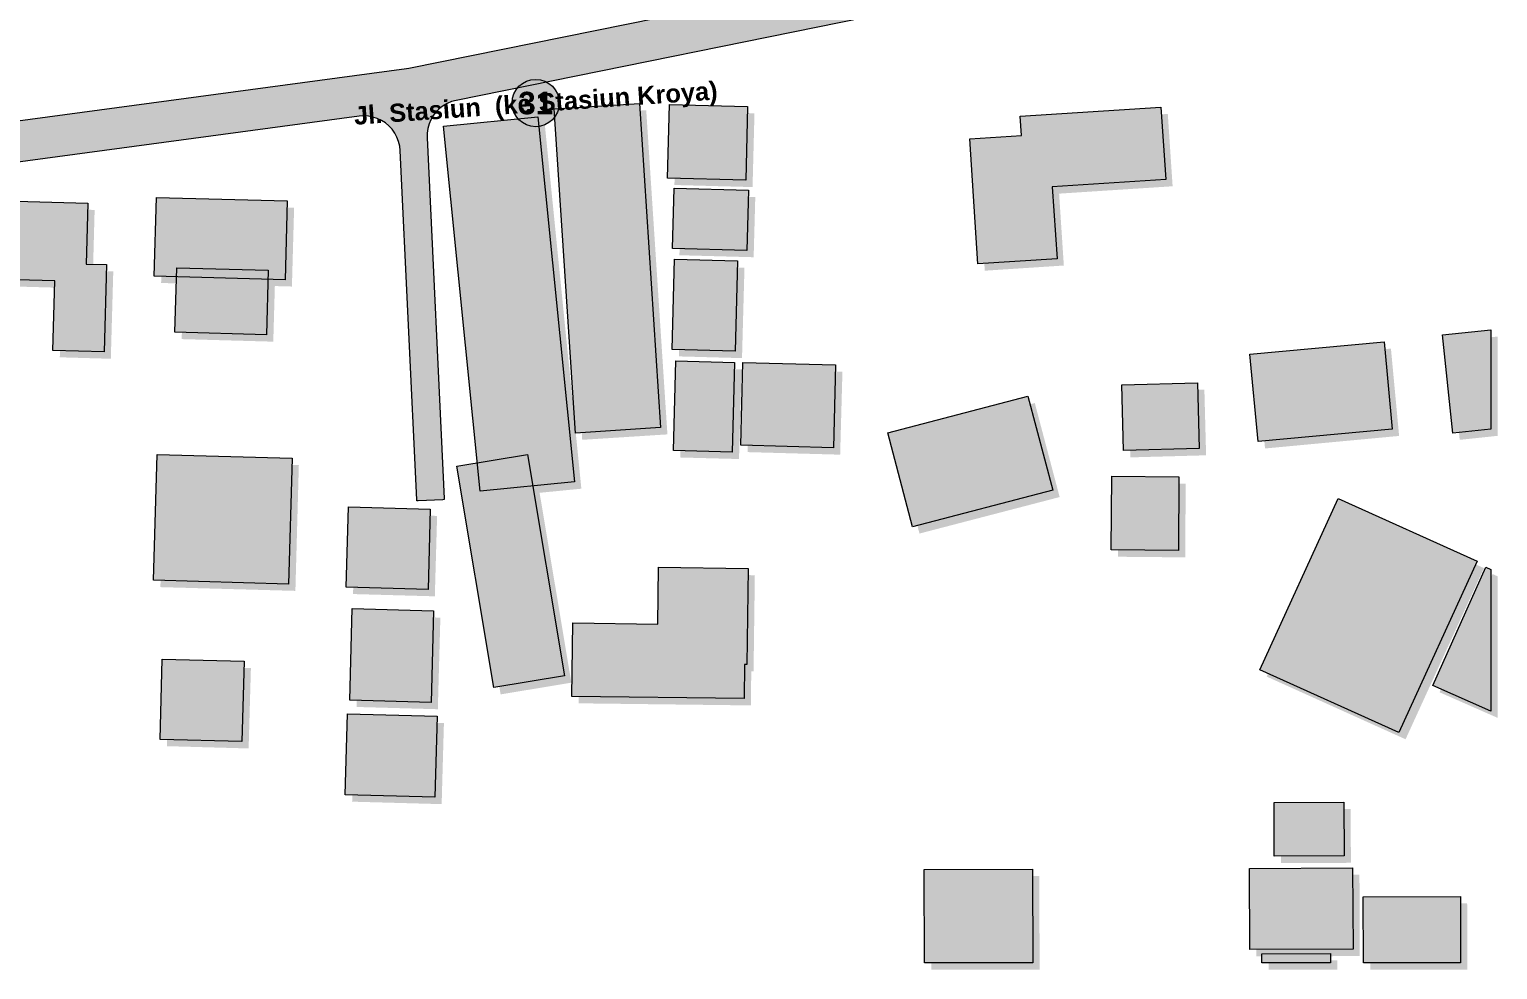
# Model space of a CAD drawing. Header units: metres. Extents: x 305909 to 307171, y 9156037 to 9156671.
# Drawn here: x 306979.3 to 307140.8, y 9156039.2 to 9156142.6 of the extents above; entities that cross this region are included whole.
import ezdxf
from ezdxf.enums import TextEntityAlignment as Align

# ---------------------------------------------------------------- set-up
doc = ezdxf.new("R2010")
doc.units = ezdxf.units.M
for name, color, linetype, lineweight, true_color in [('A-ALUR_STASIUN', 7, 'Continuous', 50, 0x148c3c), ('B-BAYANGAN', 7, 'Continuous', 0, 0x76786c), ('J-PERKERASAN_JALAN', 7, 'Continuous', 9, 0x989896), ('K-BANGUNAN_LUAR_TAPAK', 7, 'Continuous', 9, 0xdedede), ('T-LABEL_JALAN', 7, 'Continuous', 0, 0x282828), ('T-NOMOR_ELEMEN', 7, 'Continuous', 18, 0x141414)]:
    doc.layers.add(name, color=color, linetype=linetype, lineweight=lineweight, true_color=true_color)
doc.styles.add('ARIALB', font='arialbd.ttf')

msp = doc.modelspace()

# ---------------------------------------------------------------- hatches: boundary and pattern name
at = {"layer": 'A-ALUR_STASIUN', "true_color": 0x148c3c}
h = msp.add_hatch(color=116, dxfattribs=at)
h.dxf.hatch_style = 1
h.paths.add_polyline_path([(307021.17, 9156136.77), (307076.16, 9156147.91), (307076.22, 9156147.91), (307136.92, 9156154.82), (307137.08, 9156153.43), (307076.41, 9156146.53), (307021.43, 9156135.39), (307021.38, 9156135.39), (306869.96, 9156115.01), (306869.77, 9156116.39), (307021.17, 9156136.77)])
h = msp.add_hatch(color=116, dxfattribs=at)
h.dxf.hatch_style = 1
h.paths.add_polyline_path([(307047.96, 9156141.48), (307044.39, 9156138.92), (307043.68, 9156142.45)])
h = msp.add_hatch(color=116, dxfattribs=at)
h.dxf.hatch_style = 1
h.paths.add_polyline_path([(306988.79, 9156131.71), (306985.07, 9156129.39), (306984.59, 9156132.96)])
at = {"layer": 'B-BAYANGAN', "true_color": 0x76786c}
h = msp.add_hatch(color=8, dxfattribs=at)
h.dxf.hatch_style = 1
h.paths.add_polyline_path([(307047.15, 9156133.71), (307049.48, 9156098.08), (307040.11, 9156097.48), (307037.79, 9156133.1), (307047.15, 9156133.71)])
h = msp.add_hatch(color=8, dxfattribs=at)
h.dxf.hatch_style = 1
h.paths.add_polyline_path([(307059.05, 9156133.37), (307058.84, 9156125.26), (307050.25, 9156125.49), (307050.47, 9156133.6), (307059.05, 9156133.37)])
h = msp.add_hatch(color=8, dxfattribs=at)
h.dxf.hatch_style = 1
h.paths.add_polyline_path([(307035.99, 9156132.23), (307040.02, 9156092.11), (307029.64, 9156091.09), (307025.6, 9156131.21), (307035.99, 9156132.23)])
h = msp.add_hatch(color=8, dxfattribs=at)
h.dxf.hatch_style = 1
h.paths.add_polyline_path([(307104.49, 9156133.3), (307105.02, 9156125.35), (307092.54, 9156124.54), (307093.06, 9156116.64), (307084.37, 9156116.07), (307083.47, 9156129.82), (307089.14, 9156130.18), (307089, 9156132.29), (307104.49, 9156133.3)])
h = msp.add_hatch(color=8, dxfattribs=at)
h.dxf.hatch_style = 1
h.paths.add_polyline_path([(307059.14, 9156124.17), (307058.96, 9156117.55), (307050.8, 9156117.77), (307050.98, 9156124.39), (307059.14, 9156124.17)])
h = msp.add_hatch(color=8, dxfattribs=at)
h.dxf.hatch_style = 1
h.paths.add_polyline_path([(306971.71, 9156114.5), (306971.95, 9156123.15), (306986.51, 9156122.75), (306986.33, 9156116.05), (306988.56, 9156115.99), (306988.29, 9156106.39), (306982.68, 9156106.55), (306982.9, 9156114.19), (306971.71, 9156114.5)])
h = msp.add_hatch(color=8, dxfattribs=at)
h.dxf.hatch_style = 1
h.paths.add_polyline_path([(307008.44, 9156122.99), (307008.2, 9156114.33), (306993.82, 9156114.72), (306994.06, 9156123.38), (307008.44, 9156122.99)])
h = msp.add_hatch(color=8, dxfattribs=at)
h.dxf.hatch_style = 1
h.paths.add_polyline_path([(307057.95, 9156116.4), (307057.68, 9156106.46), (307050.75, 9156106.65), (307051.01, 9156116.58), (307057.95, 9156116.4)])
h = msp.add_hatch(color=8, dxfattribs=at)
h.dxf.hatch_style = 1
h.paths.add_polyline_path([(307006.35, 9156115.38), (307006.15, 9156108.27), (306996.08, 9156108.55), (306996.29, 9156115.65), (307006.35, 9156115.38)])
h = msp.add_hatch(color=8, dxfattribs=at)
h.dxf.hatch_style = 1
h.paths.add_polyline_path([(307140.75, 9156108.83), (307140.75, 9156097.92), (307136.58, 9156097.48), (307135.45, 9156108.28), (307140.75, 9156108.83)])
h = msp.add_hatch(color=8, dxfattribs=at)
h.dxf.hatch_style = 1
h.paths.add_polyline_path([(307129.02, 9156107.51), (307129.92, 9156097.91), (307115.18, 9156096.53), (307114.26, 9156106.13), (307129.02, 9156107.51)])
h = msp.add_hatch(color=8, dxfattribs=at)
h.dxf.hatch_style = 1
h.paths.add_polyline_path([(307057.62, 9156105.22), (307057.35, 9156095.37), (307050.89, 9156095.54), (307051.15, 9156105.4), (307057.62, 9156105.22)])
h = msp.add_hatch(color=8, dxfattribs=at)
h.dxf.hatch_style = 1
h.paths.add_polyline_path([(307068.72, 9156104.97), (307068.47, 9156095.85), (307058.29, 9156096.13), (307058.53, 9156105.24), (307068.72, 9156104.97)])
h = msp.add_hatch(color=8, dxfattribs=at)
h.dxf.hatch_style = 1
h.paths.add_polyline_path([(307108.51, 9156103), (307108.7, 9156095.78), (307100.37, 9156095.55), (307100.18, 9156102.78), (307108.51, 9156103)])
h = msp.add_hatch(color=8, dxfattribs=at)
h.dxf.hatch_style = 1
h.paths.add_polyline_path([(307089.87, 9156101.52), (307092.6, 9156091.19), (307077.19, 9156087.18), (307074.46, 9156097.51), (307089.87, 9156101.52)])
h = msp.add_hatch(color=8, dxfattribs=at)
h.dxf.hatch_style = 1
h.paths.add_polyline_path([(307008.96, 9156094.7), (307008.58, 9156080.88), (306993.74, 9156081.29), (306994.14, 9156095.11), (307008.96, 9156094.7)])
h = msp.add_hatch(color=8, dxfattribs=at)
h.dxf.hatch_style = 1
h.paths.add_polyline_path([(307034.85, 9156095.11), (307038.92, 9156070.79), (307031.14, 9156069.5), (307027.07, 9156093.83), (307034.85, 9156095.11)])
h = msp.add_hatch(color=8, dxfattribs=at)
h.dxf.hatch_style = 1
h.paths.add_polyline_path([(307106.46, 9156092.65), (307106.4, 9156084.56), (307099.01, 9156084.63), (307099.08, 9156092.72), (307106.46, 9156092.65)])
h = msp.add_hatch(color=8, dxfattribs=at)
h.dxf.hatch_style = 1
h.paths.add_polyline_path([(307139.24, 9156083.38), (307130.63, 9156064.57), (307115.36, 9156071.46), (307123.98, 9156090.28), (307139.24, 9156083.38)])
h = msp.add_hatch(color=8, dxfattribs=at)
h.dxf.hatch_style = 1
h.paths.add_polyline_path([(307024.16, 9156089.12), (307023.91, 9156080.28), (307014.92, 9156080.53), (307015.16, 9156089.37), (307024.16, 9156089.12)])
h = msp.add_hatch(color=8, dxfattribs=at)
h.dxf.hatch_style = 1
h.paths.add_polyline_path([(307059.09, 9156082.6), (307058.95, 9156072.04), (307058.7, 9156072.05), (307058.65, 9156068.29), (307039.72, 9156068.52), (307039.82, 9156076.6), (307049.17, 9156076.48), (307049.25, 9156082.73), (307059.09, 9156082.6)])
h = msp.add_hatch(color=8, dxfattribs=at)
h.dxf.hatch_style = 1
h.paths.add_polyline_path([(307140.75, 9156082.48), (307140.75, 9156066.92), (307134.37, 9156069.73), (307140.19, 9156082.73), (307140.75, 9156082.48)])
h = msp.add_hatch(color=8, dxfattribs=at)
h.dxf.hatch_style = 1
h.paths.add_polyline_path([(307024.52, 9156077.94), (307024.24, 9156067.87), (307015.3, 9156068.12), (307015.59, 9156078.18), (307024.52, 9156077.94)])
h = msp.add_hatch(color=8, dxfattribs=at)
h.dxf.hatch_style = 1
h.paths.add_polyline_path([(307003.69, 9156072.4), (307003.44, 9156063.56), (306994.45, 9156063.81), (306994.69, 9156072.64), (307003.69, 9156072.4)])
h = msp.add_hatch(color=8, dxfattribs=at)
h.dxf.hatch_style = 1
h.paths.add_polyline_path([(307024.91, 9156066.35), (307024.66, 9156057.44), (307014.82, 9156057.71), (307015.07, 9156066.62), (307024.91, 9156066.35)])
h = msp.add_hatch(color=8, dxfattribs=at)
h.dxf.hatch_style = 1
h.paths.add_polyline_path([(307124.59, 9156056.91), (307124.62, 9156050.99), (307116.95, 9156050.96), (307116.92, 9156056.88), (307124.59, 9156056.91)])
h = msp.add_hatch(color=8, dxfattribs=at)
h.dxf.hatch_style = 1
h.paths.add_polyline_path([(307125.56, 9156049.68), (307125.6, 9156040.74), (307114.24, 9156040.7), (307114.21, 9156049.63), (307125.56, 9156049.68)])
h = msp.add_hatch(color=8, dxfattribs=at)
h.dxf.hatch_style = 1
h.paths.add_polyline_path([(307090.36, 9156049.54), (307090.4, 9156039.25), (307078.48, 9156039.25), (307078.44, 9156049.49), (307090.36, 9156049.54)])
h = msp.add_hatch(color=8, dxfattribs=at)
h.dxf.hatch_style = 1
h.paths.add_polyline_path([(307137.4, 9156046.53), (307137.43, 9156039.25), (307126.74, 9156039.25), (307126.71, 9156046.49), (307137.4, 9156046.53)])
h = msp.add_hatch(color=8, dxfattribs=at)
h.dxf.hatch_style = 1
h.paths.add_polyline_path([(307123.14, 9156040.27), (307123.14, 9156039.25), (307115.57, 9156039.25), (307115.57, 9156040.24), (307123.14, 9156040.27)])
at = {"layer": 'J-PERKERASAN_JALAN', "true_color": 0xa8a8a6}
h = msp.add_hatch(color=253, dxfattribs=at)
h.dxf.hatch_style = 1
h.paths.add_polyline_path([(306873.17, 9156122.02), (306873.33, 9156121.52), (306873.56, 9156121.04), (306873.85, 9156120.59), (306874.19, 9156120.18), (306874.59, 9156119.83), (306875.03, 9156119.53), (306875.5, 9156119.29), (306876.01, 9156119.12), (306876.53, 9156119.01), (306877.06, 9156118.98), (306877.59, 9156119.01), (307020.78, 9156138.28), (307021.04, 9156138.33), (307075.81, 9156149.42), (307075.89, 9156149.43), (307076, 9156149.45), (307076.08, 9156149.46), (307140, 9156156.73), (307140, 9156152.2), (307076.82, 9156145.01), (307076.48, 9156144.96), (307026.25, 9156134.79), (307025.75, 9156134.65), (307025.27, 9156134.46), (307024.83, 9156134.2), (307024.42, 9156133.89), (307024.05, 9156133.52), (307023.73, 9156133.12), (307023.47, 9156132.67), (307023.27, 9156132.2), (307023.13, 9156131.7), (307023.05, 9156131.19), (307023.05, 9156130.68), (307024.92, 9156091.03), (307024.92, 9156090.91), (307024.79, 9156090.9), (307022.06, 9156090.77), (307021.93, 9156090.77), (307021.92, 9156090.89), (307020.11, 9156129.27), (307020.05, 9156129.77), (307019.93, 9156130.27), (307019.75, 9156130.74), (307019.51, 9156131.19), (307019.21, 9156131.61), (307018.87, 9156131.98), (307018.47, 9156132.31), (307018.04, 9156132.58), (307017.58, 9156132.8), (307017.1, 9156132.95), (307016.6, 9156133.05), (307016.09, 9156133.08), (307015.58, 9156133.04), (306875.58, 9156114.2), (306875.08, 9156114.1), (306874.59, 9156113.93), (306874.13, 9156113.71), (306873.7, 9156113.42), (306873.31, 9156113.09), (306872.97, 9156112.7), (306872.68, 9156112.28), (306872.44, 9156111.82), (306872.27, 9156111.34), (306872.16, 9156110.83), (306872.83, 9156115.25), (306872.86, 9156115.62), (306873.06, 9156123.08), (306873.08, 9156122.55), (306873.17, 9156122.02)])
at = {"layer": 'K-BANGUNAN_LUAR_TAPAK', "true_color": 0xececea}
h = msp.add_hatch(color=7, dxfattribs=at)
h.dxf.hatch_style = 1
h.paths.add_polyline_path([(307046.4, 9156134.46), (307048.73, 9156098.83), (307039.36, 9156098.23), (307037.04, 9156133.85), (307046.4, 9156134.46)])
h = msp.add_hatch(color=7, dxfattribs=at)
h.dxf.hatch_style = 1
h.paths.add_polyline_path([(307058.3, 9156134.12), (307058.09, 9156126.01), (307049.5, 9156126.24), (307049.72, 9156134.35), (307058.3, 9156134.12)])
h = msp.add_hatch(color=7, dxfattribs=at)
h.dxf.hatch_style = 1
h.paths.add_polyline_path([(307103.74, 9156134.05), (307104.27, 9156126.1), (307091.79, 9156125.29), (307092.31, 9156117.39), (307083.62, 9156116.82), (307082.72, 9156130.57), (307088.39, 9156130.93), (307088.25, 9156133.04), (307103.74, 9156134.05)])
h = msp.add_hatch(color=7, dxfattribs=at)
h.dxf.hatch_style = 1
h.paths.add_polyline_path([(307035.24, 9156132.98), (307039.27, 9156092.86), (307028.89, 9156091.84), (307024.85, 9156131.96), (307035.24, 9156132.98)])
h = msp.add_hatch(color=7, dxfattribs=at)
h.dxf.hatch_style = 1
h.paths.add_polyline_path([(306970.96, 9156115.25), (306971.2, 9156123.9), (306985.76, 9156123.5), (306985.58, 9156116.8), (306987.81, 9156116.74), (306987.54, 9156107.14), (306981.93, 9156107.3), (306982.15, 9156114.94), (306970.96, 9156115.25)])
h = msp.add_hatch(color=7, dxfattribs=at)
h.dxf.hatch_style = 1
h.paths.add_polyline_path([(307007.69, 9156123.74), (307007.45, 9156115.08), (306993.07, 9156115.47), (306993.31, 9156124.13), (307007.69, 9156123.74)])
h = msp.add_hatch(color=7, dxfattribs=at)
h.dxf.hatch_style = 1
h.paths.add_polyline_path([(307058.39, 9156124.92), (307058.21, 9156118.3), (307050.05, 9156118.52), (307050.23, 9156125.14), (307058.39, 9156124.92)])
h = msp.add_hatch(color=7, dxfattribs=at)
h.dxf.hatch_style = 1
h.paths.add_polyline_path([(307005.6, 9156116.13), (307005.4, 9156109.02), (306995.33, 9156109.3), (306995.54, 9156116.4), (307005.6, 9156116.13)])
h = msp.add_hatch(color=7, dxfattribs=at)
h.dxf.hatch_style = 1
h.paths.add_polyline_path([(307057.2, 9156117.15), (307056.93, 9156107.21), (307050, 9156107.4), (307050.26, 9156117.33), (307057.2, 9156117.15)])
h = msp.add_hatch(color=7, dxfattribs=at)
h.dxf.hatch_style = 1
h.paths.add_polyline_path([(307140, 9156109.58), (307140, 9156098.67), (307135.83, 9156098.23), (307134.7, 9156109.03), (307140, 9156109.58)])
h = msp.add_hatch(color=7, dxfattribs=at)
h.dxf.hatch_style = 1
h.paths.add_polyline_path([(307128.27, 9156108.26), (307129.17, 9156098.66), (307114.43, 9156097.28), (307113.51, 9156106.88), (307128.27, 9156108.26)])
h = msp.add_hatch(color=7, dxfattribs=at)
h.dxf.hatch_style = 1
h.paths.add_polyline_path([(307056.87, 9156105.97), (307056.6, 9156096.12), (307050.14, 9156096.29), (307050.4, 9156106.15), (307056.87, 9156105.97)])
h = msp.add_hatch(color=7, dxfattribs=at)
h.dxf.hatch_style = 1
h.paths.add_polyline_path([(307067.97, 9156105.72), (307067.72, 9156096.6), (307057.54, 9156096.88), (307057.78, 9156105.99), (307067.97, 9156105.72)])
h = msp.add_hatch(color=7, dxfattribs=at)
h.dxf.hatch_style = 1
h.paths.add_polyline_path([(307107.76, 9156103.75), (307107.95, 9156096.53), (307099.62, 9156096.3), (307099.43, 9156103.53), (307107.76, 9156103.75)])
h = msp.add_hatch(color=7, dxfattribs=at)
h.dxf.hatch_style = 1
h.paths.add_polyline_path([(307089.12, 9156102.27), (307091.85, 9156091.94), (307076.44, 9156087.93), (307073.71, 9156098.26), (307089.12, 9156102.27)])
h = msp.add_hatch(color=7, dxfattribs=at)
h.dxf.hatch_style = 1
h.paths.add_polyline_path([(307008.21, 9156095.45), (307007.83, 9156081.63), (306992.99, 9156082.04), (306993.39, 9156095.86), (307008.21, 9156095.45)])
h = msp.add_hatch(color=7, dxfattribs=at)
h.dxf.hatch_style = 1
h.paths.add_polyline_path([(307034.1, 9156095.86), (307038.17, 9156071.54), (307030.39, 9156070.25), (307026.32, 9156094.58), (307034.1, 9156095.86)])
h = msp.add_hatch(color=7, dxfattribs=at)
h.dxf.hatch_style = 1
h.paths.add_polyline_path([(307105.71, 9156093.4), (307105.65, 9156085.31), (307098.26, 9156085.38), (307098.33, 9156093.47), (307105.71, 9156093.4)])
h = msp.add_hatch(color=7, dxfattribs=at)
h.dxf.hatch_style = 1
h.paths.add_polyline_path([(307023.41, 9156089.87), (307023.16, 9156081.03), (307014.17, 9156081.28), (307014.41, 9156090.12), (307023.41, 9156089.87)])
h = msp.add_hatch(color=7, dxfattribs=at)
h.dxf.hatch_style = 1
h.paths.add_polyline_path([(307138.49, 9156084.13), (307129.88, 9156065.32), (307114.61, 9156072.21), (307123.23, 9156091.03), (307138.49, 9156084.13)])
h = msp.add_hatch(color=7, dxfattribs=at)
h.dxf.hatch_style = 1
h.paths.add_polyline_path([(307058.34, 9156083.35), (307058.2, 9156072.79), (307057.95, 9156072.8), (307057.9, 9156069.04), (307038.97, 9156069.27), (307039.07, 9156077.35), (307048.42, 9156077.23), (307048.5, 9156083.48), (307058.34, 9156083.35)])
h = msp.add_hatch(color=7, dxfattribs=at)
h.dxf.hatch_style = 1
h.paths.add_polyline_path([(307140, 9156083.23), (307140, 9156067.67), (307133.62, 9156070.48), (307139.44, 9156083.48), (307140, 9156083.23)])
h = msp.add_hatch(color=7, dxfattribs=at)
h.dxf.hatch_style = 1
h.paths.add_polyline_path([(307023.77, 9156078.69), (307023.49, 9156068.62), (307014.55, 9156068.87), (307014.84, 9156078.93), (307023.77, 9156078.69)])
h = msp.add_hatch(color=7, dxfattribs=at)
h.dxf.hatch_style = 1
h.paths.add_polyline_path([(307002.94, 9156073.15), (307002.69, 9156064.31), (306993.7, 9156064.56), (306993.94, 9156073.39), (307002.94, 9156073.15)])
h = msp.add_hatch(color=7, dxfattribs=at)
h.dxf.hatch_style = 1
h.paths.add_polyline_path([(307024.16, 9156067.1), (307023.91, 9156058.19), (307014.07, 9156058.46), (307014.32, 9156067.37), (307024.16, 9156067.1)])
h = msp.add_hatch(color=7, dxfattribs=at)
h.dxf.hatch_style = 1
h.paths.add_polyline_path([(307123.84, 9156057.66), (307123.87, 9156051.74), (307116.2, 9156051.71), (307116.17, 9156057.63), (307123.84, 9156057.66)])
h = msp.add_hatch(color=7, dxfattribs=at)
h.dxf.hatch_style = 1
h.paths.add_polyline_path([(307089.61, 9156050.29), (307089.65, 9156040), (307077.73, 9156040), (307077.69, 9156050.24), (307089.61, 9156050.29)])
h = msp.add_hatch(color=7, dxfattribs=at)
h.dxf.hatch_style = 1
h.paths.add_polyline_path([(307124.81, 9156050.43), (307124.85, 9156041.49), (307113.49, 9156041.45), (307113.46, 9156050.38), (307124.81, 9156050.43)])
h = msp.add_hatch(color=7, dxfattribs=at)
h.dxf.hatch_style = 1
h.paths.add_polyline_path([(307136.65, 9156047.28), (307136.68, 9156040), (307125.99, 9156040), (307125.96, 9156047.24), (307136.65, 9156047.28)])
h = msp.add_hatch(color=7, dxfattribs=at)
h.dxf.hatch_style = 1
h.paths.add_polyline_path([(307122.39, 9156041.02), (307122.39, 9156040), (307114.82, 9156040), (307114.82, 9156040.99), (307122.39, 9156041.02)])
at = {"layer": 'T-NOMOR_ELEMEN', "true_color": 0xffffff}
h = msp.add_hatch(color=7, dxfattribs=at)
h.dxf.hatch_style = 1
edge = h.paths.add_edge_path()
edge.add_arc((307035, 9156134.5), 2.6, 0, 360)

# ---------------------------------------------------------------- linework, layer by layer
at = {"layer": 'J-PERKERASAN_JALAN', "color": 8, "lineweight": 13, "true_color": 0x787876}
for points in [[(306877.59, 9156119.01), (307020.78, 9156138.28), (307021.04, 9156138.33), (307075.81, 9156149.42)], [(307076.48, 9156144.96), (307026.25, 9156134.79), (307025.75, 9156134.65), (307025.27, 9156134.46), (307024.83, 9156134.2), (307024.42, 9156133.89), (307024.05, 9156133.52), (307023.73, 9156133.12), (307023.47, 9156132.67), (307023.27, 9156132.2), (307023.13, 9156131.7), (307023.05, 9156131.19), (307023.05, 9156130.68), (307024.92, 9156091.03), (307024.92, 9156090.91), (307024.79, 9156090.9), (307022.06, 9156090.77), (307021.93, 9156090.77), (307021.92, 9156090.89), (307020.11, 9156129.27), (307020.05, 9156129.77), (307019.93, 9156130.27), (307019.75, 9156130.74), (307019.51, 9156131.19), (307019.21, 9156131.61), (307018.87, 9156131.98), (307018.47, 9156132.31), (307018.04, 9156132.58), (307017.58, 9156132.8), (307017.1, 9156132.95), (307016.6, 9156133.05), (307016.09, 9156133.08), (307015.58, 9156133.04), (306875.58, 9156114.2)]]:
    msp.add_lwpolyline(points, dxfattribs=at)
at = {"layer": 'K-BANGUNAN_LUAR_TAPAK', "color": 253, "lineweight": 9, "true_color": 0xb0b0ae}
for points in [[(307046.4, 9156134.46), (307048.73, 9156098.83), (307039.36, 9156098.23), (307037.04, 9156133.85), (307046.4, 9156134.46)], [(307058.3, 9156134.12), (307058.09, 9156126.01), (307049.5, 9156126.24), (307049.72, 9156134.35), (307058.3, 9156134.12)], [(307103.74, 9156134.05), (307104.27, 9156126.1), (307091.79, 9156125.29), (307092.31, 9156117.39), (307083.62, 9156116.82), (307082.72, 9156130.57), (307088.39, 9156130.93), (307088.25, 9156133.04), (307103.74, 9156134.05)], [(307035.24, 9156132.98), (307039.27, 9156092.86), (307028.89, 9156091.84), (307024.85, 9156131.96), (307035.24, 9156132.98)], [(306970.96, 9156115.25), (306971.2, 9156123.9), (306985.76, 9156123.5), (306985.58, 9156116.8), (306987.81, 9156116.74), (306987.54, 9156107.14), (306981.93, 9156107.3), (306982.15, 9156114.94), (306970.96, 9156115.25)], [(307007.69, 9156123.74), (307007.45, 9156115.08), (306993.07, 9156115.47), (306993.31, 9156124.13), (307007.69, 9156123.74)], [(307058.39, 9156124.92), (307058.21, 9156118.3), (307050.05, 9156118.52), (307050.23, 9156125.14), (307058.39, 9156124.92)], [(307005.6, 9156116.13), (307005.4, 9156109.02), (306995.33, 9156109.3), (306995.54, 9156116.4), (307005.6, 9156116.13)], [(307057.2, 9156117.15), (307056.93, 9156107.21), (307050, 9156107.4), (307050.26, 9156117.33), (307057.2, 9156117.15)], [(307140, 9156109.58), (307140, 9156098.67), (307135.83, 9156098.23), (307134.7, 9156109.03), (307140, 9156109.58)], [(307128.27, 9156108.26), (307129.17, 9156098.66), (307114.43, 9156097.28), (307113.51, 9156106.88), (307128.27, 9156108.26)], [(307056.87, 9156105.97), (307056.6, 9156096.12), (307050.14, 9156096.29), (307050.4, 9156106.15), (307056.87, 9156105.97)], [(307067.97, 9156105.72), (307067.72, 9156096.6), (307057.54, 9156096.88), (307057.78, 9156105.99), (307067.97, 9156105.72)], [(307107.76, 9156103.75), (307107.95, 9156096.53), (307099.62, 9156096.3), (307099.43, 9156103.53), (307107.76, 9156103.75)], [(307089.12, 9156102.27), (307091.85, 9156091.94), (307076.44, 9156087.93), (307073.71, 9156098.26), (307089.12, 9156102.27)], [(307008.21, 9156095.45), (307007.83, 9156081.63), (306992.99, 9156082.04), (306993.39, 9156095.86), (307008.21, 9156095.45)], [(307034.1, 9156095.86), (307038.17, 9156071.54), (307030.39, 9156070.25), (307026.32, 9156094.58), (307034.1, 9156095.86)], [(307105.71, 9156093.4), (307105.65, 9156085.31), (307098.26, 9156085.38), (307098.33, 9156093.47), (307105.71, 9156093.4)], [(307023.41, 9156089.87), (307023.16, 9156081.03), (307014.17, 9156081.28), (307014.41, 9156090.12), (307023.41, 9156089.87)], [(307138.49, 9156084.13), (307129.88, 9156065.32), (307114.61, 9156072.21), (307123.23, 9156091.03), (307138.49, 9156084.13)], [(307058.34, 9156083.35), (307058.2, 9156072.79), (307057.95, 9156072.8), (307057.9, 9156069.04), (307038.97, 9156069.27), (307039.07, 9156077.35), (307048.42, 9156077.23), (307048.5, 9156083.48), (307058.34, 9156083.35)], [(307140, 9156083.23), (307140, 9156067.67), (307133.62, 9156070.48), (307139.44, 9156083.48), (307140, 9156083.23)], [(307023.77, 9156078.69), (307023.49, 9156068.62), (307014.55, 9156068.87), (307014.84, 9156078.93), (307023.77, 9156078.69)], [(307002.94, 9156073.15), (307002.69, 9156064.31), (306993.7, 9156064.56), (306993.94, 9156073.39), (307002.94, 9156073.15)], [(307024.16, 9156067.1), (307023.91, 9156058.19), (307014.07, 9156058.46), (307014.32, 9156067.37), (307024.16, 9156067.1)], [(307123.84, 9156057.66), (307123.87, 9156051.74), (307116.2, 9156051.71), (307116.17, 9156057.63), (307123.84, 9156057.66)], [(307089.61, 9156050.29), (307089.65, 9156040), (307077.73, 9156040), (307077.69, 9156050.24), (307089.61, 9156050.29)], [(307124.81, 9156050.43), (307124.85, 9156041.49), (307113.49, 9156041.45), (307113.46, 9156050.38), (307124.81, 9156050.43)], [(307136.65, 9156047.28), (307136.68, 9156040), (307125.99, 9156040), (307125.96, 9156047.24), (307136.65, 9156047.28)], [(307122.39, 9156041.02), (307122.39, 9156040), (307114.82, 9156040), (307114.82, 9156040.99), (307122.39, 9156041.02)]]:
    msp.add_lwpolyline(points, close=True, dxfattribs=at)
at = {"layer": 'T-NOMOR_ELEMEN'}
msp.add_circle((307035, 9156134.5), 2.6, dxfattribs=at)

# ---------------------------------------------------------------- texts
at = {"layer": 'T-LABEL_JALAN', "style": 'ARIALB'}
msp.add_text('Jl. Stasiun  (ke Stasiun Kroya)', height=2, rotation=4, dxfattribs=at).set_placement((307035, 9156134.5), align=Align.MIDDLE_CENTER)
at = {"layer": 'T-NOMOR_ELEMEN', "style": 'ARIALB'}
msp.add_text('31', height=2.47, dxfattribs=at).set_placement((307035, 9156134.5), align=Align.MIDDLE_CENTER)

doc.saveas('drawing.dxf')
